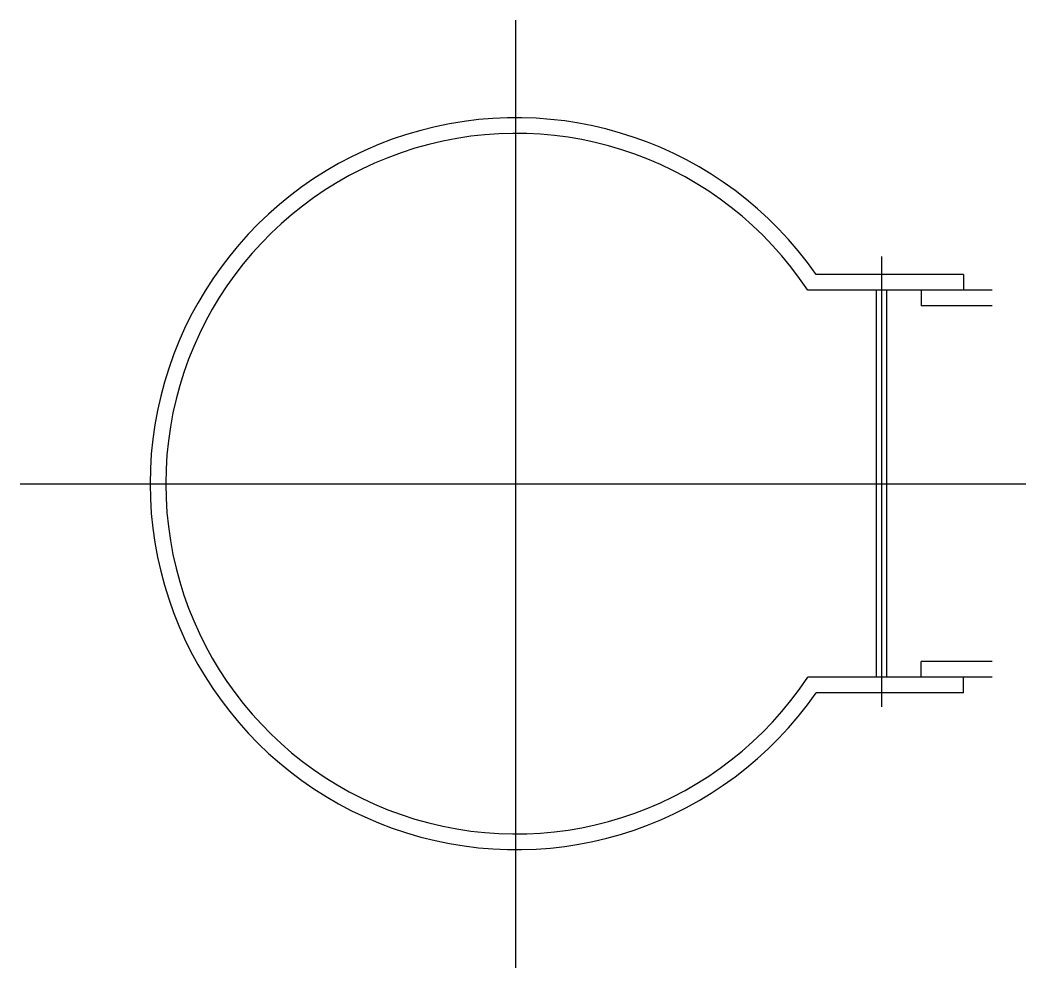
# Model space of a CAD drawing. Extents: x 9672 to 10635, y 29327 to 30233.
import ezdxf

# ---------------------------------------------------------------- set-up
doc = ezdxf.new("R2010")
doc.units = 0
doc.header["$LTSCALE"] = 400
doc.linetypes.add('CENTER', pattern=[0])
doc.layers.add('21', color=1, linetype='CENTER')
doc.layers.add('40', color=7, linetype='CONTINUOUS')

msp = doc.modelspace()

# ---------------------------------------------------------------- linework, layer by layer
at = {"layer": '21', "color": 0}
for p, q in [((10146.71, 29326.55), (10146.71, 30232.96)), ((10496.71, 29576.07), (10496.71, 30006.87)), ((9672.36, 29789.61), (10634.64, 29789.61))]:
    msp.add_line(p, q, dxfattribs=at)
at = {"layer": '40', "color": 0}
for p, q in [((10574.88, 29989.61), (10433.94, 29989.61)), ((10574.88, 29989.61), (10574.88, 29974.61)), ((10602.43, 29974.61), (10425.99, 29974.61)), ((10491.71, 29604.61), (10491.71, 29974.61)), ((10501.71, 29604.61), (10501.71, 29974.61)), ((10534.46, 29974.61), (10534.46, 29959.61)), ((10602.43, 29959.61), (10534.46, 29959.61)), ((10602.43, 29619.61), (10534.46, 29619.61)), ((10534.46, 29604.61), (10534.46, 29619.61)), ((10602.43, 29604.61), (10425.99, 29604.61)), ((10574.88, 29589.61), (10574.88, 29604.61)), ((10574.88, 29589.61), (10433.94, 29589.61))]:
    msp.add_line(p, q, dxfattribs=at)
for radius, start, end in [(350, 34.8499, 325.1501), (335, 33.52074, 326.47926)]:
    msp.add_arc((10146.71, 29789.61), radius, start, end, dxfattribs=at)

doc.saveas('drawing.dxf')
